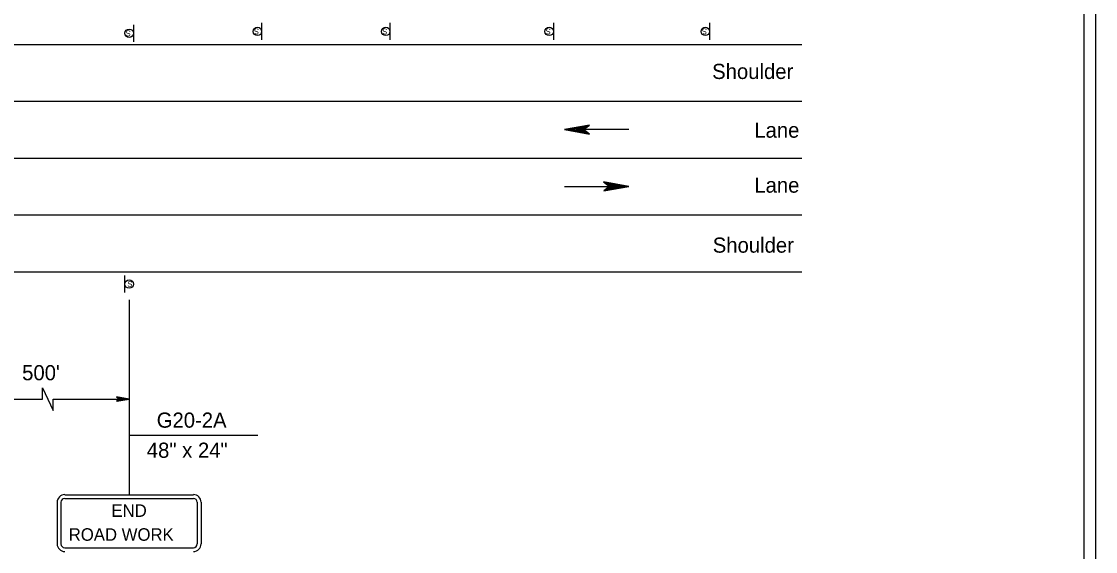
# Model space of a CAD drawing. Extents: x 499945 to 500993, y 499985 to 500645.
# Drawn here: x 500709.6 to 500993, y 500314.8 to 500454.6 of the extents above; entities that cross this region are included whole.
import ezdxf

# ---------------------------------------------------------------- set-up
doc = ezdxf.new("R2010")
doc.units = 0
for name, color, linetype in [('1', 7, 'Continuous'), ('24', 7, 'Continuous'), ('39', 7, 'Continuous'), ('41', 7, 'Continuous'), ('5', 7, 'Continuous'), ('56', 7, 'Continuous'), ('60', 7, 'Continuous')]:
    doc.layers.add(name, color=color, linetype=linetype)

msp = doc.modelspace()

# ---------------------------------------------------------------- linework, layer by layer
at = {"layer": '1'}
for p, q in [((500990, 500000), (500990, 500630)), ((500066.59, 500448.55), (500915.54, 500448.55)), ((500066.59, 500433.56), (500915.54, 500433.56)), ((500066.59, 500418.57), (500915.54, 500418.57)), ((500066.59, 500403.58), (500915.54, 500403.58)), ((500066.59, 500388.6), (500915.54, 500388.6)), ((500737.99, 500381.18), (500737.99, 500329.78)), ((500715.1, 500354.99), (500715.1, 500357.99)), ((500715.1, 500357.99), (500716.55, 500354.99)), ((500695.11, 500354.99), (500715.1, 500354.99)), ((500716.55, 500354.99), (500717.99, 500351.99)), ((500717.99, 500351.99), (500717.99, 500354.99)), ((500717.99, 500354.99), (500737.99, 500354.99)), ((500737.99, 500345.48), (500771.93, 500345.48))]:
    msp.add_line(p, q, dxfattribs=at)
at = {"layer": '24'}
for p, q in [((500869.84, 500426.07), (500857.92, 500426.07)), ((500852.86, 500411.08), (500864.78, 500411.08))]:
    msp.add_line(p, q, dxfattribs=at)
for points in [[(500852.86, 500426.07), (500859.5, 500424.89), (500857.92, 500426.07), (500859.47, 500427.23), (500852.86, 500426.07), (500853.3, 500426.08), (500859.32, 500424.98), (500857.79, 500426.08), (500859.2, 500427.13), (500853.54, 500426.1), (500853.76, 500426.07), (500858.92, 500425.15), (500857.76, 500426.08), (500858.95, 500426.99), (500853.86, 500426.07), (500854.08, 500426.1), (500858.59, 500425.29), (500857.71, 500426.07), (500858.61, 500426.88), (500854.72, 500426.1), (500855.1, 500426.1), (500858.25, 500425.46), (500857.64, 500426.05), (500858.3, 500426.71), (500855.16, 500426.07), (500855.52, 500426.05), (500857.89, 500425.64), (500857.44, 500426.1), (500857.93, 500426.56), (500855.85, 500426.07), (500856.18, 500426.04), (500857.61, 500425.76), (500857.37, 500426.08), (500857.76, 500426.44), (500856.35, 500426.07), (500857.28, 500425.85), (500857.15, 500426.1), (500857.56, 500426.36), (500856.59, 500426.1), (500857.2, 500425.95), (500856.94, 500426.15), (500857.24, 500426.27), (500856.94, 500426.08), (500857.1, 500426.05)], [(500869.84, 500411.08), (500863.2, 500412.26), (500864.78, 500411.08), (500863.23, 500409.92), (500869.84, 500411.08), (500869.4, 500411.07), (500863.38, 500412.17), (500864.91, 500411.07), (500863.5, 500410.01), (500869.16, 500411.05), (500868.94, 500411.08), (500863.79, 500412), (500864.94, 500411.07), (500863.75, 500410.16), (500868.84, 500411.08), (500868.62, 500411.05), (500864.11, 500411.86), (500864.99, 500411.08), (500864.09, 500410.27), (500867.98, 500411.05), (500867.6, 500411.05), (500864.45, 500411.69), (500865.06, 500411.1), (500864.4, 500410.44), (500867.54, 500411.08), (500867.18, 500411.1), (500864.81, 500411.51), (500865.26, 500411.05), (500864.77, 500410.59), (500866.86, 500411.08), (500866.52, 500411.11), (500865.1, 500411.39), (500865.33, 500411.07), (500864.94, 500410.71), (500866.35, 500411.08), (500865.42, 500411.3), (500865.55, 500411.05), (500865.14, 500410.79), (500866.11, 500411.05), (500865.5, 500411.2), (500865.76, 500411), (500865.47, 500410.88), (500865.76, 500411.07), (500865.6, 500411.1)], [(500737.99, 500354.99), (500734.66, 500355.58), (500735.46, 500354.99), (500734.68, 500354.41), (500737.99, 500354.99), (500737.76, 500354.99), (500734.75, 500355.54), (500735.52, 500354.98), (500734.81, 500354.46), (500737.65, 500354.98), (500737.53, 500354.99), (500734.96, 500355.45), (500735.54, 500354.98), (500734.94, 500354.53), (500737.48, 500354.99), (500737.37, 500354.98), (500735.12, 500355.38), (500735.56, 500354.99), (500735.11, 500354.59), (500737.05, 500354.97), (500736.87, 500354.97), (500735.29, 500355.3), (500735.59, 500355), (500735.26, 500354.67), (500736.83, 500354.99), (500736.65, 500355), (500735.47, 500355.2), (500735.7, 500354.97), (500735.45, 500354.75), (500736.49, 500354.99), (500736.32, 500355.01), (500735.61, 500355.14), (500735.73, 500354.98), (500735.53, 500354.81), (500736.24, 500354.99), (500735.77, 500355.1), (500735.84, 500354.97), (500735.64, 500354.85), (500736.12, 500354.97), (500735.81, 500355.05), (500735.94, 500354.95), (500735.8, 500354.89), (500735.94, 500354.98), (500735.87, 500355)]]:
    msp.add_lwpolyline(points, dxfattribs=at)
at = {"layer": '41'}
msp.add_lwpolyline([(499944.83, 500645), (500993, 500645), (500993, 499985), (499944.83, 499985)], close=True, dxfattribs=at)
at = {"layer": '56'}
for p, q in [((500739.11, 500453.71), (500739.11, 500449.22)), ((500772.97, 500454.21), (500772.97, 500449.72)), ((500806.83, 500454.21), (500806.83, 500449.72)), ((500849.95, 500454.21), (500849.95, 500449.72)), ((500891.16, 500454.21), (500891.16, 500449.72)), ((500736.86, 500383.09), (500736.86, 500387.59)), ((500721, 500329.78), (500754.97, 500329.78)), ((500721, 500328.78), (500754.97, 500328.78)), ((500719, 500327.79), (500719, 500316.79)), ((500720, 500327.79), (500720, 500316.79)), ((500755.97, 500327.79), (500755.97, 500316.79)), ((500756.97, 500327.79), (500756.97, 500316.79)), ((500721, 500315.79), (500754.97, 500315.79))]:
    msp.add_line(p, q, dxfattribs=at)
for centre in [(500771.84, 500451.97), (500805.7, 500451.97), (500848.82, 500451.97), (500890.04, 500451.97), (500737.99, 500451.47), (500737.99, 500385.34)]:
    msp.add_circle(centre, 1.12, dxfattribs=at)
for centre, radius, start, end in [((500721, 500327.79), 2, 90, 180), ((500721, 500327.79), 0.999, 90, 180), ((500754.97, 500327.79), 2, 0, 90), ((500754.97, 500327.79), 0.999, 0, 90), ((500721, 500316.79), 2, 180, 270), ((500721, 500316.79), 0.999, 180, 270), ((500754.97, 500316.79), 2, 270, 0), ((500754.97, 500316.79), 0.999, 270, 0)]:
    msp.add_arc(centre, radius, start, end, dxfattribs=at)
at = {"layer": '60'}
msp.add_line((500737.99, 500329.78), (500737.99, 500329.78), dxfattribs=at)
for centre in [(500771.84, 500451.97), (500805.7, 500451.97), (500848.82, 500451.97), (500890.04, 500451.97), (500737.99, 500451.47), (500737.99, 500385.34)]:
    msp.add_circle(centre, 1.12, dxfattribs=at)

# ---------------------------------------------------------------- texts
at = {"layer": '1'}
for s, p in [("500'", (500709.77, 500359.96)), ('G20-2A', (500745.28, 500347.45)), ('48" x 24"', (500742.66, 500339.51))]:
    msp.add_text(s, height=4, dxfattribs=at).set_placement(p)
at = {"layer": '39'}
for s, p in [('END', (500733.33, 500323.93)), ('ROAD WORK', (500722.06, 500317.63))]:
    msp.add_text(s, height=3.3, dxfattribs=at).set_placement(p)
at = {"layer": '5'}
for s, p in [('Shoulder', (500891.84, 500439.42)), ('Lane', (500902.97, 500423.93)), ('Lane', (500902.97, 500409.43)), ('Shoulder', (500892, 500393.61))]:
    msp.add_text(s, height=4, dxfattribs=at).set_placement(p)
at = {"layer": '56'}
for p in [(500738.45, 500452.22), (500772.3, 500452.72), (500806.16, 500452.72), (500849.28, 500452.72), (500890.5, 500452.72)]:
    msp.add_text('S', height=1.5, rotation=180, dxfattribs=at).set_placement(p)
msp.add_text('S', height=1.5, dxfattribs=at).set_placement((500737.53, 500384.59))

doc.saveas('drawing.dxf')
